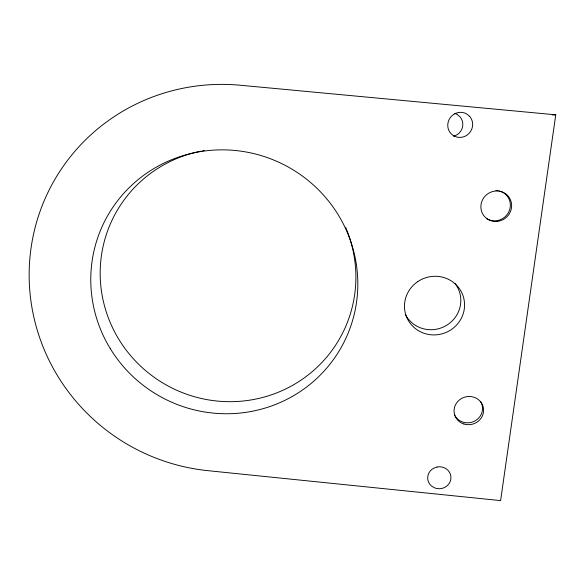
<?xml version="1.0" encoding="UTF-8"?>
<svg xmlns="http://www.w3.org/2000/svg" width="585" height="585" viewBox="0 0 585 585"><rect width="100%" height="100%" fill="white"/><g stroke="black" fill="none" stroke-linecap="round" stroke-linejoin="round"><path stroke-width="0.88" d="M555.75 114.821L500.606 500.606L208.026 470.684A196.721 192.845 27.3 0 1 29.82 258.906A196.721 192.845 27.3 0 1 240.435 85.249L555.75 114.821L552.218 114.945M345.772 227.653A128.364 125.98 27.5 0 1 270.482 395.138A128.364 125.98 27.5 0 1 105.022 307.812A128.364 125.98 27.5 0 1 200.874 151.179M202.549 150.857A128.364 125.98 27.5 0 1 204.223 150.557M455.115 283.645A29.425 28.504 -20.9 0 1 451.042 322.035A29.425 28.504 -20.9 0 1 411.606 322.518L408.498 319.3A29.425 28.504 -20.9 0 1 405.237 314.328M453.499 136.225A11.919 11.539 -52.2 0 0 460.022 116.839L457.236 114.536A11.919 11.539 -52.2 0 0 454.728 113.453M499.444 191.024A15.502 14.932 -38.3 0 1 508.87 211.733A15.502 14.932 -38.3 0 1 486.413 218.483M495.897 190.542A15.502 14.932 -38.3 0 1 498.281 190.768M480.768 401.815A14.72 13.989 -13.5 0 1 474.406 421.222A14.72 13.989 -13.5 0 1 454.486 414.882M417.785 281.575L415.898 282.979A30.171 29.206 -20.6 0 0 410.911 324.236L414.1 327.534A30.171 29.206 -20.6 0 0 454.326 327.242A30.171 29.206 -20.6 0 0 459.071 288.171A30.171 29.206 -20.6 0 0 419.833 280.325L417.785 281.575M437.09 467.005L433.66 468.241A11.649 10.976 -7.3 0 0 431.386 485.916L434.399 487.788A11.649 10.976 -7.3 0 0 450.867 478.932A11.649 10.976 -7.3 0 0 437.09 467.005M469.689 116.415L466.728 113.958A12.716 12.285 -51.5 0 0 447.861 123.618A12.716 12.285 -51.5 0 0 463.722 136.78A12.716 12.285 -51.5 0 0 469.689 116.415M110.287 348.638A134.075 131.391 27 0 0 341.494 346.912A134.075 131.391 27 0 0 221.108 149.855A134.075 131.391 27 0 0 110.287 348.638M463.912 423.993A14.815 14.069 -13.4 0 0 483.364 407.679A14.815 14.069 -13.4 0 0 459.232 400.074A14.815 14.069 -13.4 0 0 463.912 423.993M497.001 221.422A15.605 15.027 -38.2 0 0 509.191 197.503A15.605 15.027 -38.2 0 0 482.574 199.748A15.605 15.027 -38.2 0 0 497.001 221.422"/></g></svg>
